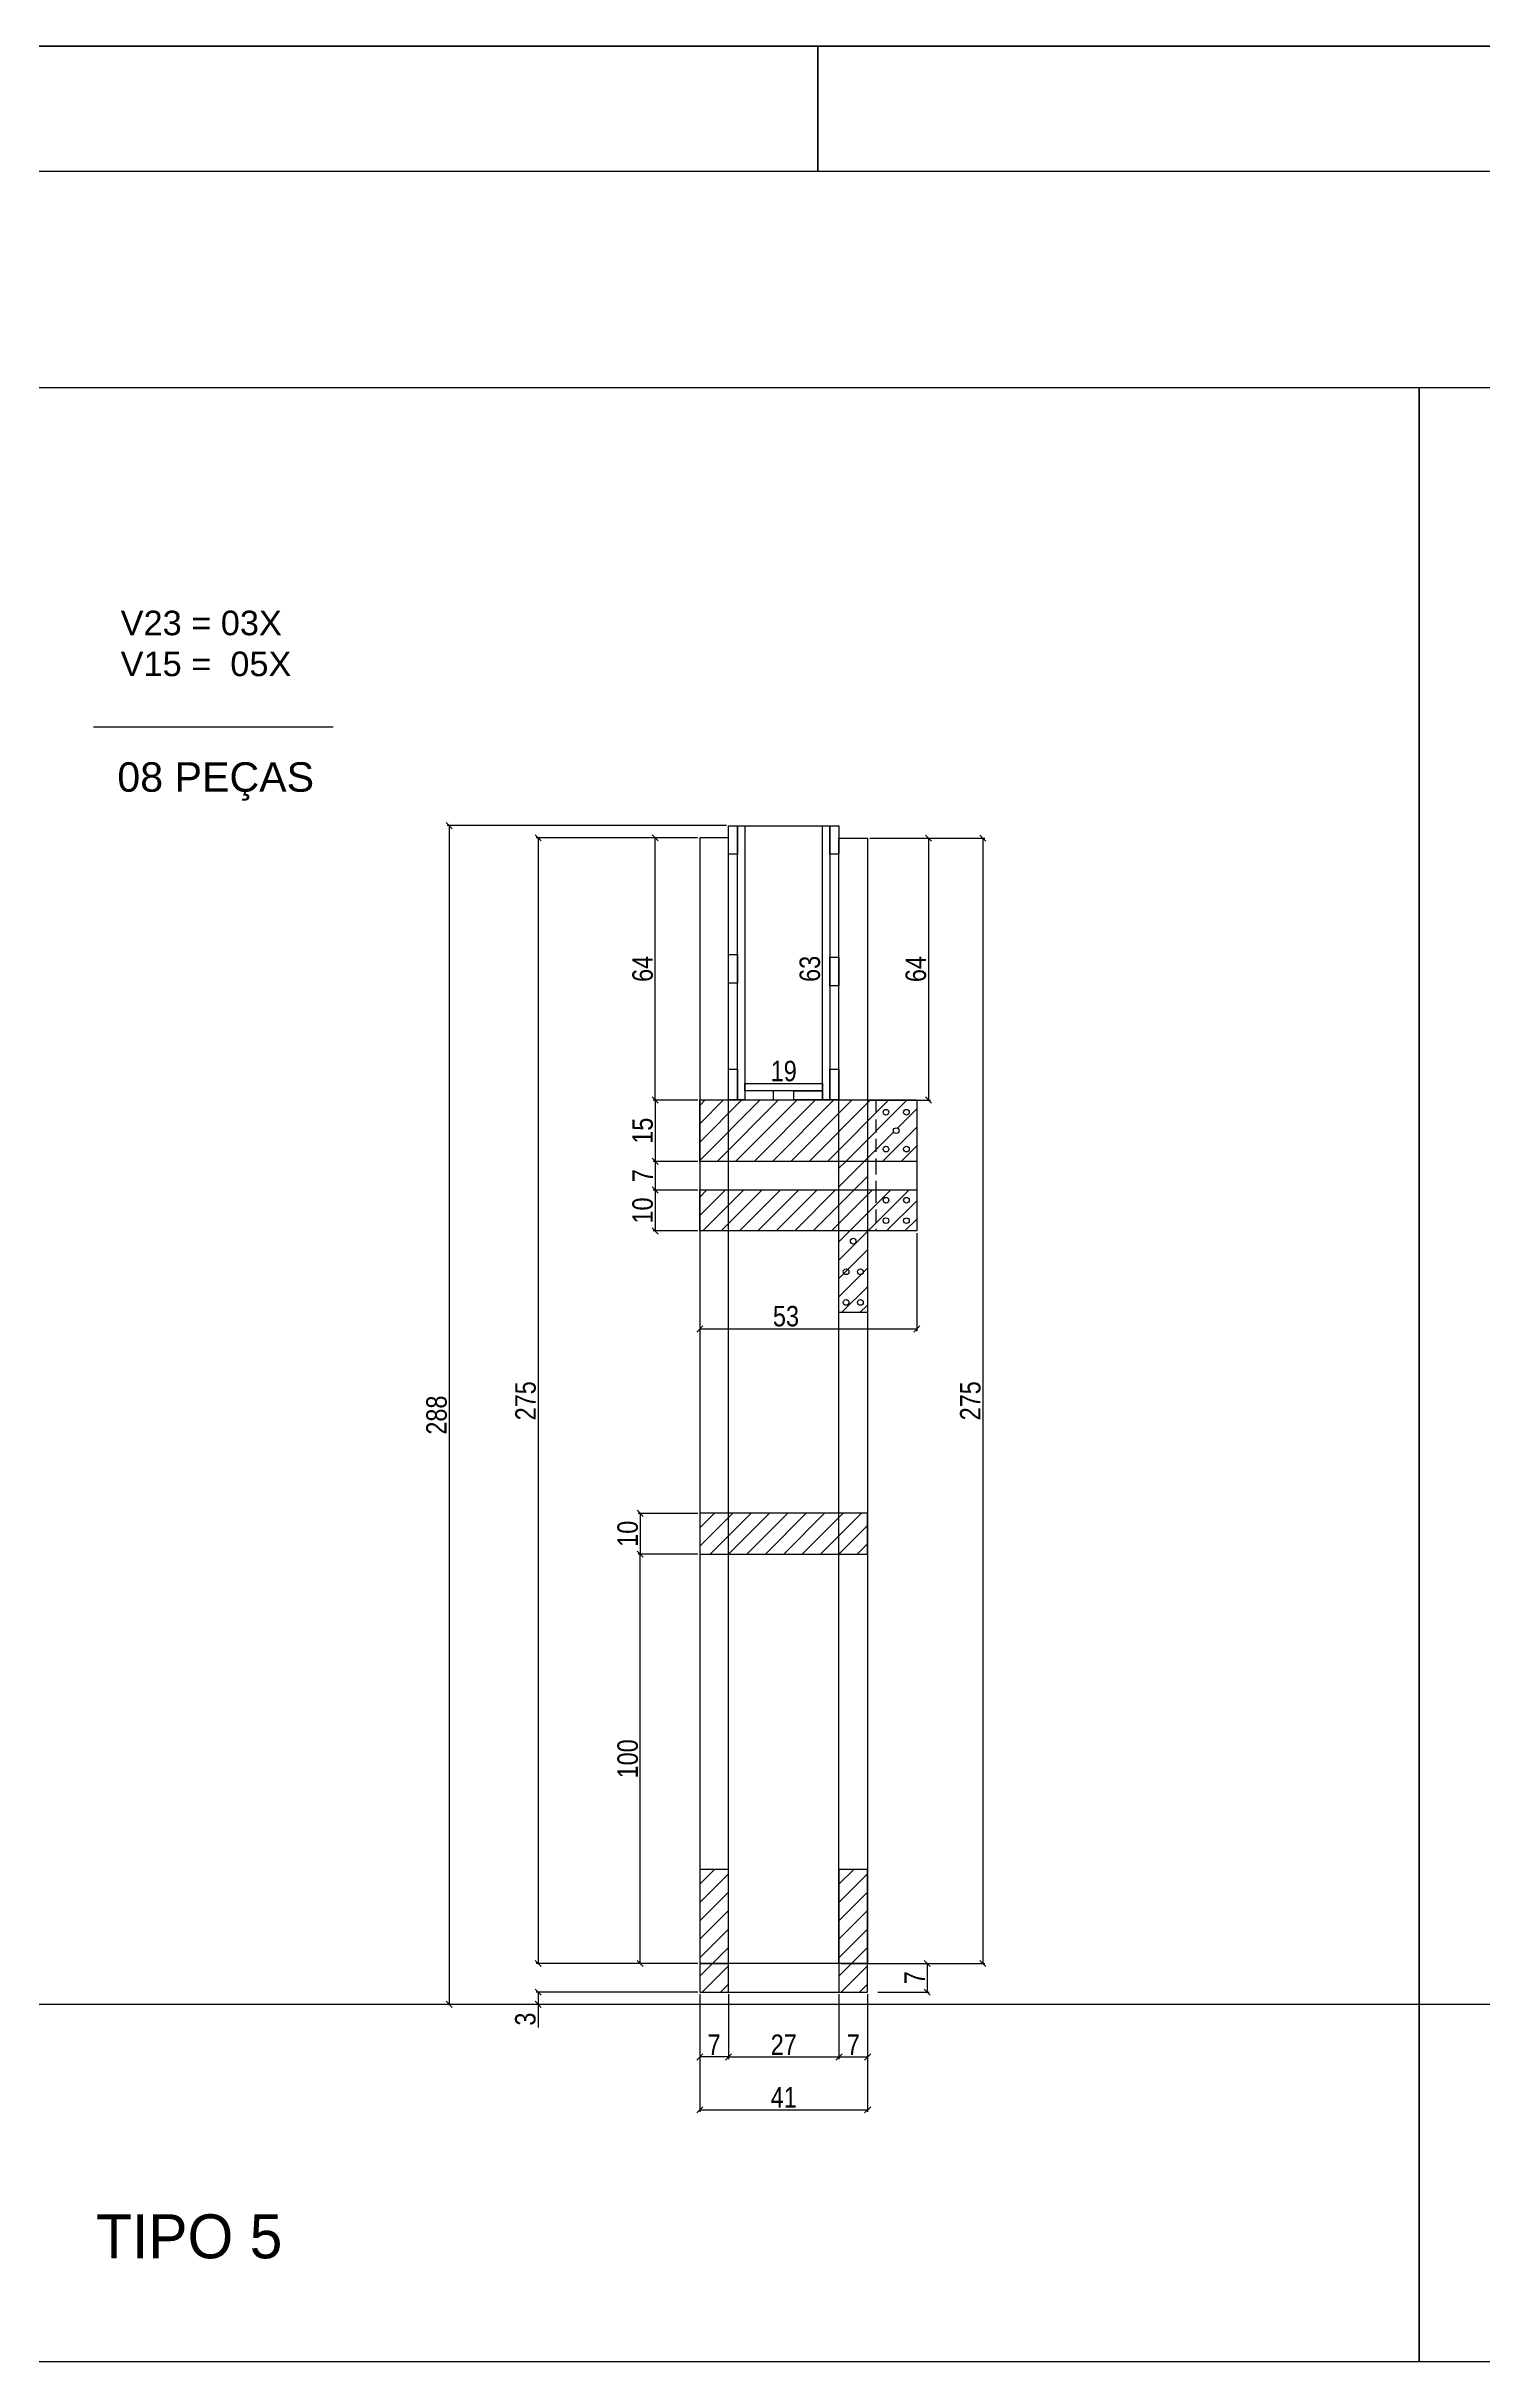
# Model space of a CAD drawing. Extents: x 23583 to 161354, y 153625 to 213918.
# Drawn here: x 33586 to 34288, y 212787 to 213918 of the extents above; entities that cross this region are included whole.
import ezdxf

# ---------------------------------------------------------------- set-up
doc = ezdxf.new("R2010")
doc.units = 0
doc.header["$PDMODE"] = 34
doc.header["$PDSIZE"] = 5
doc.linetypes.add('DASHED2', pattern=[9.525, 6.35, -3.175])
doc.layers.get('0').update_dxf_attribs({"linetype": 'CONTINUOUS'})
doc.layers.get('DEFPOINTS').update_dxf_attribs({"linetype": 'CONTINUOUS'})
for name, color, linetype in [('COTA', 241, 'CONTINUOUS'), ('detalhes', 4, 'CONTINUOUS'), ('HACHURA', 8, 'CONTINUOUS'), ('TIRAS REESCORAMENTO', 252, 'CONTINUOUS'), ('VIGAS', 3, 'CONTINUOUS')]:
    doc.layers.add(name, color=color, linetype=linetype)
doc.layers.add('FOLHA', color=255, linetype='CONTINUOUS', lineweight=40)
doc.styles.add('COTA TECNICA 2X', font='techl___.ttf', dxfattribs={"height": 10})
doc.styles.add('R80-50', font='arial.ttf', dxfattribs={"height": 10})
doc.styles.add('ROMAS860', font='ROMAS860.SHX', dxfattribs={"height": 8.5})
doc.dimstyles.new('SECAO', dxfattribs={"dimscale": 0.333333, "dimtxt": 5, "dimasz": 9, "dimexe": 3, "dimexo": 3, "dimgap": 3, "dimtad": 1, "dimdec": 1, "dimlfac": 0.5, "dimzin": 12, "dimdsep": 46, "dimtxsty": 'COTA TECNICA 2X', "dimblk1": 'OBLIQUE', "dimblk2": 'OBLIQUE', "dimsah": 1, "dimcen": 0.9, "dimclrd": 4, "dimclre": 4, "dimclrt": 240, "dimadec": 1, "dimazin": 3, "dimtfac": 1, "dimtdec": 1, "dimtmove": 0, "dimatfit": 3, "dimfxl": 1, "dimtolj": 1, "dimtzin": 12, "dimarcsym": 0})
pattern_1 = [(45, (10313.123, 15079.911), (-4.49012806, 4.49012806), [])]

# ---------------------------------------------------------------- blocks, each defined once
blk = doc.blocks.new('_Oblique')
at = {"color": 0, "linetype": 'ByBlock', "lineweight": -2}
blk.add_line((-0.5, -0.5), (0.5, 0.5), dxfattribs=at)
blk = doc.blocks.new('*D2902')
at = {"layer": 'DEFPOINTS', "color": 0, "transparency": 16777216}
for p in [(33905, 213531.3), (33826, 212981.2), (33905, 212981.2)]:
    blk.add_point(p, dxfattribs=at)
at = {"layer": 'detalhes', "color": 4, "lineweight": -2, "transparency": 16777216}
for p, q in [((33904, 213531.3), (33825, 213531.3)), ((33826, 213531.3), (33826, 212981.2)), ((33904, 212981.2), (33825, 212981.2))]:
    blk.add_line(p, q, dxfattribs=at)
at = {"layer": 'detalhes', "color": 4, "lineweight": -2, "transparency": 16777216, "xscale": 3, "yscale": 3, "zscale": 3}
for p, rotation in [((33826, 213531.3), 90), ((33826, 212981.2), 270)]:
    blk.add_blockref('_Oblique', p, dxfattribs=dict(at, rotation=rotation))
at = {"layer": 'detalhes', "color": 240, "transparency": 16777216, "insert": (33819.9, 213256.2), "char_height": 10, "attachment_point": 5, "rotation": 90, "style": 'COTA TECNICA 2X'}
blk.add_mtext('\\A1;275', dxfattribs=at)
blk = doc.blocks.new('*D2903')
at = {"layer": 'DEFPOINTS', "color": 0, "transparency": 16777216}
for p in [(33905, 212967.2), (33987, 212967.2), (33987, 212909.7)]:
    blk.add_point(p, dxfattribs=at)
at = {"layer": 'detalhes', "color": 4, "lineweight": -2, "transparency": 16777216}
for p, q in [((33905, 212966.2), (33905, 212908.7)), ((33987, 212966.2), (33987, 212908.7)), ((33905, 212909.7), (33987, 212909.7))]:
    blk.add_line(p, q, dxfattribs=at)
at = {"layer": 'detalhes', "color": 4, "lineweight": -2, "transparency": 16777216, "xscale": 3, "yscale": 3, "zscale": 3, "rotation": 180}
blk.add_blockref('_Oblique', (33905, 212909.7), dxfattribs=at)
at = {"layer": 'detalhes', "color": 4, "lineweight": -2, "transparency": 16777216, "xscale": 3, "yscale": 3, "zscale": 3}
blk.add_blockref('_Oblique', (33987, 212909.7), dxfattribs=at)
at = {"layer": 'detalhes', "color": 240, "transparency": 16777216, "insert": (33946, 212915.8), "char_height": 10, "attachment_point": 5, "style": 'COTA TECNICA 2X'}
blk.add_mtext('\\A1;41', dxfattribs=at)
blk = doc.blocks.new('*D2904')
at = {"layer": 'DEFPOINTS', "color": 0, "transparency": 16777216}
for p in [(33919, 212967.2), (33973, 212967.2), (33973, 212935.5)]:
    blk.add_point(p, dxfattribs=at)
at = {"layer": 'detalhes', "color": 4, "lineweight": -2, "transparency": 16777216}
for p, q in [((33919, 212966.2), (33919, 212934.5)), ((33973, 212966.2), (33973, 212934.5)), ((33919, 212935.5), (33973, 212935.5))]:
    blk.add_line(p, q, dxfattribs=at)
at = {"layer": 'detalhes', "color": 4, "lineweight": -2, "transparency": 16777216, "xscale": 3, "yscale": 3, "zscale": 3, "rotation": 180}
blk.add_blockref('_Oblique', (33919, 212935.5), dxfattribs=at)
at = {"layer": 'detalhes', "color": 4, "lineweight": -2, "transparency": 16777216, "xscale": 3, "yscale": 3, "zscale": 3}
blk.add_blockref('_Oblique', (33973, 212935.5), dxfattribs=at)
at = {"layer": 'detalhes', "color": 240, "transparency": 16777216, "insert": (33946, 212941.5), "char_height": 10, "attachment_point": 5, "style": 'COTA TECNICA 2X'}
blk.add_mtext('\\A1;27', dxfattribs=at)
blk = doc.blocks.new('*D2905')
at = {"layer": 'DEFPOINTS', "color": 0, "transparency": 16777216}
for p in [(33973, 212935.5), (33987, 212935.5), (33987, 212935.5)]:
    blk.add_point(p, dxfattribs=at)
at = {"layer": 'detalhes', "color": 4, "lineweight": -2, "transparency": 16777216}
blk.add_line((33973, 212935.5), (33987, 212935.5), dxfattribs=at)
at = {"layer": 'detalhes', "color": 4, "lineweight": -2, "transparency": 16777216, "xscale": 3, "yscale": 3, "zscale": 3, "rotation": 180}
blk.add_blockref('_Oblique', (33973, 212935.5), dxfattribs=at)
at = {"layer": 'detalhes', "color": 4, "lineweight": -2, "transparency": 16777216, "xscale": 3, "yscale": 3, "zscale": 3}
blk.add_blockref('_Oblique', (33987, 212935.5), dxfattribs=at)
at = {"layer": 'detalhes', "color": 240, "transparency": 16777216, "insert": (33980, 212941.5), "char_height": 10, "attachment_point": 5, "style": 'COTA TECNICA 2X'}
blk.add_mtext('\\A1;7', dxfattribs=at)
blk = doc.blocks.new('*D2906')
at = {"layer": 'DEFPOINTS', "color": 0, "transparency": 16777216}
for p in [(33905, 212935.5), (33905, 212935.5), (33919, 212935.5)]:
    blk.add_point(p, dxfattribs=at)
at = {"layer": 'detalhes', "color": 4, "lineweight": -2, "transparency": 16777216}
blk.add_line((33919, 212935.5), (33905, 212935.5), dxfattribs=at)
at = {"layer": 'detalhes', "color": 4, "lineweight": -2, "transparency": 16777216, "xscale": 3, "yscale": 3, "zscale": 3, "rotation": 180}
blk.add_blockref('_Oblique', (33905, 212935.5), dxfattribs=at)
at = {"layer": 'detalhes', "color": 4, "lineweight": -2, "transparency": 16777216, "xscale": 3, "yscale": 3, "zscale": 3}
blk.add_blockref('_Oblique', (33919, 212935.5), dxfattribs=at)
at = {"layer": 'detalhes', "color": 240, "transparency": 16777216, "insert": (33912, 212941.5), "char_height": 10, "attachment_point": 5, "style": 'COTA TECNICA 2X'}
blk.add_mtext('\\A1;7', dxfattribs=at)
blk = doc.blocks.new('*D2907')
at = {"layer": 'DEFPOINTS', "color": 0, "transparency": 16777216}
for p in [(33905, 213201.2), (33875.9, 213181.2), (33905, 213181.2)]:
    blk.add_point(p, dxfattribs=at)
at = {"layer": 'detalhes', "color": 4, "lineweight": -2, "transparency": 16777216}
for p, q in [((33904, 213201.2), (33874.9, 213201.2)), ((33875.9, 213201.2), (33875.9, 213181.2)), ((33904, 213181.2), (33874.9, 213181.2))]:
    blk.add_line(p, q, dxfattribs=at)
at = {"layer": 'detalhes', "color": 4, "lineweight": -2, "transparency": 16777216, "xscale": 3, "yscale": 3, "zscale": 3}
for p, rotation in [((33875.9, 213201.2), 90), ((33875.9, 213181.2), 270)]:
    blk.add_blockref('_Oblique', p, dxfattribs=dict(at, rotation=rotation))
at = {"layer": 'detalhes', "color": 240, "transparency": 16777216, "insert": (33869.8, 213191.2), "char_height": 10, "attachment_point": 5, "rotation": 90, "style": 'COTA TECNICA 2X'}
blk.add_mtext('\\A1;10', dxfattribs=at)
blk = doc.blocks.new('*D2908')
at = {"layer": 'DEFPOINTS', "color": 0, "transparency": 16777216}
for p in [(33883.2, 213531.3), (33905, 213531.3), (33905, 213403.2)]:
    blk.add_point(p, dxfattribs=at)
at = {"layer": 'detalhes', "color": 4, "lineweight": -2, "transparency": 16777216}
for p, q in [((33904, 213531.3), (33882.2, 213531.3)), ((33883.2, 213403.2), (33883.2, 213531.3)), ((33904, 213403.2), (33882.2, 213403.2))]:
    blk.add_line(p, q, dxfattribs=at)
at = {"layer": 'detalhes', "color": 4, "lineweight": -2, "transparency": 16777216, "xscale": 3, "yscale": 3, "zscale": 3}
for p, rotation in [((33883.2, 213531.3), 90), ((33883.2, 213403.2), 270)]:
    blk.add_blockref('_Oblique', p, dxfattribs=dict(at, rotation=rotation))
at = {"layer": 'detalhes', "color": 240, "transparency": 16777216, "insert": (33877.1, 213467.3), "char_height": 10, "attachment_point": 5, "rotation": 90, "style": 'COTA TECNICA 2X'}
blk.add_mtext('\\A1;64', dxfattribs=at)
blk = doc.blocks.new('*D2909')
at = {"layer": 'DEFPOINTS', "color": 0, "transparency": 16777216}
for p in [(33987, 213531.2), (33987, 213403.2), (34016.7, 213403.2)]:
    blk.add_point(p, dxfattribs=at)
at = {"layer": 'detalhes', "color": 4, "lineweight": -2, "transparency": 16777216}
for p, q in [((33988, 213531.2), (34017.7, 213531.2)), ((34016.7, 213531.2), (34016.7, 213403.2)), ((33988, 213403.2), (34017.7, 213403.2))]:
    blk.add_line(p, q, dxfattribs=at)
at = {"layer": 'detalhes', "color": 4, "lineweight": -2, "transparency": 16777216, "xscale": 3, "yscale": 3, "zscale": 3}
for p, rotation in [((34016.7, 213531.2), 90), ((34016.7, 213403.2), 270)]:
    blk.add_blockref('_Oblique', p, dxfattribs=dict(at, rotation=rotation))
at = {"layer": 'detalhes', "color": 240, "transparency": 16777216, "insert": (34010.6, 213467.2), "char_height": 10, "attachment_point": 5, "rotation": 90, "style": 'COTA TECNICA 2X'}
blk.add_mtext('\\A1;64', dxfattribs=at)
blk = doc.blocks.new('*D2910')
at = {"layer": 'DEFPOINTS', "color": 0, "transparency": 16777216}
for p in [(33919, 213537.3), (33782.5, 212961.2), (33905, 212961.2)]:
    blk.add_point(p, dxfattribs=at)
at = {"layer": 'detalhes', "color": 4, "lineweight": -2, "transparency": 16777216}
for p, q in [((33918, 213537.3), (33781.5, 213537.3)), ((33782.5, 213537.3), (33782.5, 212961.2)), ((33904, 212961.2), (33781.5, 212961.2))]:
    blk.add_line(p, q, dxfattribs=at)
at = {"layer": 'detalhes', "color": 4, "lineweight": -2, "transparency": 16777216, "xscale": 3, "yscale": 3, "zscale": 3}
for p, rotation in [((33782.5, 213537.3), 90), ((33782.5, 212961.2), 270)]:
    blk.add_blockref('_Oblique', p, dxfattribs=dict(at, rotation=rotation))
at = {"layer": 'detalhes', "color": 240, "transparency": 16777216, "insert": (33776.4, 213249.2), "char_height": 10, "attachment_point": 5, "rotation": 90, "style": 'COTA TECNICA 2X'}
blk.add_mtext('\\A1;288', dxfattribs=at)
blk = doc.blocks.new('*D2911')
at = {"layer": 'DEFPOINTS', "color": 0, "transparency": 16777216}
for p in [(33826, 212961.2), (33905, 212967.2), (33905, 212961.2)]:
    blk.add_point(p, dxfattribs=at)
at = {"layer": 'detalhes', "color": 4, "lineweight": -2, "transparency": 16777216}
for p, q in [((33904, 212967.2), (33825, 212967.2)), ((33904, 212961.2), (33825, 212961.2)), ((33826, 212967.2), (33826, 212961.2)), ((33826, 212961.2), (33826, 212949.9))]:
    blk.add_line(p, q, dxfattribs=at)
at = {"layer": 'detalhes', "color": 4, "lineweight": -2, "transparency": 16777216, "xscale": 3, "yscale": 3, "zscale": 3}
for p, rotation in [((33826, 212967.2), 90), ((33826, 212961.2), 270)]:
    blk.add_blockref('_Oblique', p, dxfattribs=dict(at, rotation=rotation))
at = {"layer": 'detalhes', "color": 240, "transparency": 16777216, "insert": (33819.8, 212954), "char_height": 10, "attachment_point": 5, "rotation": 90, "style": 'COTA TECNICA 2X'}
blk.add_mtext('\\A1;3', dxfattribs=at)
blk = doc.blocks.new('*D2912')
at = {"layer": 'DEFPOINTS', "color": 0, "transparency": 16777216}
for p in [(33942, 213537.3), (33965, 213537.3), (33942, 213411.2)]:
    blk.add_point(p, dxfattribs=at)
at = {"layer": 'detalhes', "color": 240, "transparency": 16777216, "insert": (33958.8, 213467.3), "char_height": 10, "attachment_point": 5, "rotation": 90, "style": 'COTA TECNICA 2X'}
blk.add_mtext('\\A1;63', dxfattribs=at)
blk = doc.blocks.new('*D2913')
at = {"layer": 'DEFPOINTS', "color": 0, "transparency": 16777216}
for p in [(33927, 213411.2), (33965, 213411.2), (33965, 213411.2)]:
    blk.add_point(p, dxfattribs=at)
at = {"layer": 'detalhes', "color": 240, "transparency": 16777216, "insert": (33946, 213417.3), "char_height": 10, "attachment_point": 5, "style": 'COTA TECNICA 2X'}
blk.add_mtext('\\A1;19', dxfattribs=at)
blk = doc.blocks.new('*D2914')
at = {"layer": 'DEFPOINTS', "color": 0, "transparency": 16777216}
for p in [(33875.9, 213181.2), (33905, 213181.2), (33904, 212981.2)]:
    blk.add_point(p, dxfattribs=at)
at = {"layer": 'detalhes', "color": 4, "lineweight": -2, "transparency": 16777216}
for p, q in [((33904, 213181.2), (33874.9, 213181.2)), ((33875.9, 212981.2), (33875.9, 213181.2)), ((33903, 212981.2), (33874.9, 212981.2))]:
    blk.add_line(p, q, dxfattribs=at)
at = {"layer": 'detalhes', "color": 4, "lineweight": -2, "transparency": 16777216, "xscale": 3, "yscale": 3, "zscale": 3}
for p, rotation in [((33875.9, 213181.2), 90), ((33875.9, 212981.2), 270)]:
    blk.add_blockref('_Oblique', p, dxfattribs=dict(at, rotation=rotation))
at = {"layer": 'detalhes', "color": 240, "transparency": 16777216, "insert": (33869.8, 213081.2), "char_height": 10, "attachment_point": 5, "rotation": 90, "style": 'COTA TECNICA 2X'}
blk.add_mtext('\\A1;100', dxfattribs=at)
blk = doc.blocks.new('*D2915')
at = {"layer": 'DEFPOINTS', "color": 0, "transparency": 16777216}
for p in [(33905, 213363.2), (34011, 213339.2), (34011, 213291.3)]:
    blk.add_point(p, dxfattribs=at)
at = {"layer": 'detalhes', "color": 4, "lineweight": -2, "transparency": 16777216}
for p, q in [((33905, 213362.2), (33905, 213290.3)), ((34011, 213338.2), (34011, 213290.3)), ((33905, 213291.3), (34011, 213291.3))]:
    blk.add_line(p, q, dxfattribs=at)
at = {"layer": 'detalhes', "color": 4, "lineweight": -2, "transparency": 16777216, "xscale": 3, "yscale": 3, "zscale": 3, "rotation": 180}
blk.add_blockref('_Oblique', (33905, 213291.3), dxfattribs=at)
at = {"layer": 'detalhes', "color": 4, "lineweight": -2, "transparency": 16777216, "xscale": 3, "yscale": 3, "zscale": 3}
blk.add_blockref('_Oblique', (34011, 213291.3), dxfattribs=at)
at = {"layer": 'detalhes', "color": 240, "transparency": 16777216, "insert": (33947.1, 213297.5), "char_height": 10, "attachment_point": 5, "style": 'COTA TECNICA 2X'}
blk.add_mtext('\\A1;53', dxfattribs=at)
blk = doc.blocks.new('*D2916')
at = {"layer": 'DEFPOINTS', "color": 0, "transparency": 16777216}
for p in [(33988, 213531.2), (33988, 212981.2), (34043.3, 212981.2)]:
    blk.add_point(p, dxfattribs=at)
at = {"layer": 'detalhes', "color": 4, "lineweight": -2, "transparency": 16777216}
for p, q in [((33989, 213531.2), (34044.3, 213531.2)), ((34043.3, 213531.2), (34043.3, 212981.2)), ((33989, 212981.2), (34044.3, 212981.2))]:
    blk.add_line(p, q, dxfattribs=at)
at = {"layer": 'detalhes', "color": 4, "lineweight": -2, "transparency": 16777216, "xscale": 3, "yscale": 3, "zscale": 3}
for p, rotation in [((34043.3, 213531.2), 90), ((34043.3, 212981.2), 270)]:
    blk.add_blockref('_Oblique', p, dxfattribs=dict(at, rotation=rotation))
at = {"layer": 'detalhes', "color": 240, "transparency": 16777216, "insert": (34037.2, 213256.2), "char_height": 10, "attachment_point": 5, "rotation": 90, "style": 'COTA TECNICA 2X'}
blk.add_mtext('\\A1;275', dxfattribs=at)
blk = doc.blocks.new('*D2917')
at = {"layer": 'DEFPOINTS', "color": 0, "transparency": 16777216}
for p in [(33973, 212981.2), (33991, 212967.2), (34016.1, 212967.2)]:
    blk.add_point(p, dxfattribs=at)
at = {"layer": 'detalhes', "color": 4, "lineweight": -2, "transparency": 16777216}
for p, q in [((33974, 212981.2), (34017.1, 212981.2)), ((34016.1, 212981.2), (34016.1, 212967.2)), ((33992, 212967.2), (34017.1, 212967.2))]:
    blk.add_line(p, q, dxfattribs=at)
at = {"layer": 'detalhes', "color": 4, "lineweight": -2, "transparency": 16777216, "xscale": 3, "yscale": 3, "zscale": 3}
for p, rotation in [((34016.1, 212981.2), 90), ((34016.1, 212967.2), 270)]:
    blk.add_blockref('_Oblique', p, dxfattribs=dict(at, rotation=rotation))
at = {"layer": 'detalhes', "color": 240, "transparency": 16777216, "insert": (34010, 212974.2), "char_height": 10, "attachment_point": 5, "rotation": 90, "style": 'COTA TECNICA 2X'}
blk.add_mtext('\\A1;7', dxfattribs=at)
blk = doc.blocks.new('*D2918')
at = {"layer": 'DEFPOINTS', "color": 0, "transparency": 16777216}
for p in [(33905, 213403.2), (33883.2, 213373.2), (33905, 213373.2)]:
    blk.add_point(p, dxfattribs=at)
at = {"layer": 'detalhes', "color": 4, "lineweight": -2, "transparency": 16777216}
for p, q in [((33904, 213403.2), (33882.2, 213403.2)), ((33883.2, 213403.2), (33883.2, 213373.2)), ((33904, 213373.2), (33882.2, 213373.2))]:
    blk.add_line(p, q, dxfattribs=at)
at = {"layer": 'detalhes', "color": 4, "lineweight": -2, "transparency": 16777216, "xscale": 3, "yscale": 3, "zscale": 3}
for p, rotation in [((33883.2, 213403.2), 90), ((33883.2, 213373.2), 270)]:
    blk.add_blockref('_Oblique', p, dxfattribs=dict(at, rotation=rotation))
at = {"layer": 'detalhes', "color": 240, "transparency": 16777216, "insert": (33877.1, 213388.2), "char_height": 10, "attachment_point": 5, "rotation": 90, "style": 'COTA TECNICA 2X'}
blk.add_mtext('\\A1;15', dxfattribs=at)
blk = doc.blocks.new('*D2919')
at = {"layer": 'DEFPOINTS', "color": 0, "transparency": 16777216}
for p in [(33905, 213359.2), (33883.2, 213339.2), (33905, 213339.2)]:
    blk.add_point(p, dxfattribs=at)
at = {"layer": 'detalhes', "color": 4, "lineweight": -2, "transparency": 16777216}
for p, q in [((33904, 213359.2), (33882.2, 213359.2)), ((33883.2, 213359.2), (33883.2, 213339.2)), ((33904, 213339.2), (33882.2, 213339.2))]:
    blk.add_line(p, q, dxfattribs=at)
at = {"layer": 'detalhes', "color": 4, "lineweight": -2, "transparency": 16777216, "xscale": 3, "yscale": 3, "zscale": 3}
for p, rotation in [((33883.2, 213359.2), 90), ((33883.2, 213339.2), 270)]:
    blk.add_blockref('_Oblique', p, dxfattribs=dict(at, rotation=rotation))
at = {"layer": 'detalhes', "color": 240, "transparency": 16777216, "insert": (33877.1, 213349.2), "char_height": 10, "attachment_point": 5, "rotation": 90, "style": 'COTA TECNICA 2X'}
blk.add_mtext('\\A1;10', dxfattribs=at)
blk = doc.blocks.new('*D2920')
at = {"layer": 'DEFPOINTS', "color": 0, "transparency": 16777216}
for p in [(33905, 213373.2), (33883.2, 213359.2), (33905, 213359.2)]:
    blk.add_point(p, dxfattribs=at)
at = {"layer": 'detalhes', "color": 4, "lineweight": -2, "transparency": 16777216}
for p, q in [((33904, 213373.2), (33882.2, 213373.2)), ((33883.2, 213373.2), (33883.2, 213359.2)), ((33904, 213359.2), (33882.2, 213359.2))]:
    blk.add_line(p, q, dxfattribs=at)
at = {"layer": 'detalhes', "color": 4, "lineweight": -2, "transparency": 16777216, "xscale": 3, "yscale": 3, "zscale": 3}
for p, rotation in [((33883.2, 213373.2), 90), ((33883.2, 213359.2), 270)]:
    blk.add_blockref('_Oblique', p, dxfattribs=dict(at, rotation=rotation))
at = {"layer": 'detalhes', "color": 240, "transparency": 16777216, "insert": (33877.1, 213366.2), "char_height": 10, "attachment_point": 5, "rotation": 90, "style": 'COTA TECNICA 2X'}
blk.add_mtext('\\A1;7', dxfattribs=at)

msp = doc.modelspace()

# ---------------------------------------------------------------- hatches: boundary and pattern name
at = {"layer": 'COTA'}
h = msp.add_hatch(dxfattribs=at)
h.set_pattern_fill('ANSI31', color=256, scale=2, style=0)
h.set_pattern_definition(pattern_1)
h.paths.add_polyline_path([(34010.97, 213403.23), (33904.97, 213403.23), (33904.97, 213373.23), (34010.97, 213373.23)])
edge = h.paths.add_edge_path(flags=16)
edge.add_arc((33995.97, 213379.23), 1.4, 0, 360)
edge = h.paths.add_edge_path(flags=16)
edge.add_arc((34000.97, 213388.23), 1.4, 0, 360)
edge = h.paths.add_edge_path(flags=16)
edge.add_arc((33995.97, 213397.23), 1.4, 0, 360)
edge = h.paths.add_edge_path(flags=16)
edge.add_arc((34005.97, 213379.23), 1.4, 0, 360)
edge = h.paths.add_edge_path(flags=16)
edge.add_arc((34005.97, 213397.23), 1.4, 0, 360)
h = msp.add_hatch(dxfattribs=at)
h.set_pattern_fill('ANSI31', color=256, scale=2, style=0)
h.set_pattern_definition(pattern_1)
h.paths.add_polyline_path([(33972.97, 213373.23), (33972.97, 213359.23), (33986.97, 213359.23), (33986.97, 213373.23)])
h = msp.add_hatch(dxfattribs=at)
h.set_pattern_fill('ANSI31', color=256, scale=2, style=0)
h.set_pattern_definition(pattern_1)
h.paths.add_polyline_path([(34010.97, 213359.23), (33904.97, 213359.23), (33904.97, 213339.23), (34010.97, 213339.23)])
edge = h.paths.add_edge_path(flags=16)
edge.add_arc((33995.97, 213354.23), 1.4, 0, 360)
edge = h.paths.add_edge_path(flags=16)
edge.add_arc((33995.97, 213344.23), 1.4, 0, 360)
edge = h.paths.add_edge_path(flags=16)
edge.add_arc((34005.97, 213354.23), 1.4, 0, 360)
edge = h.paths.add_edge_path(flags=16)
edge.add_arc((34005.97, 213344.23), 1.4, 0, 360)
h = msp.add_hatch(dxfattribs=at)
h.set_pattern_fill('ANSI31', color=256, scale=2, style=0)
h.set_pattern_definition(pattern_1)
h.paths.add_polyline_path([(33972.97, 213299.29), (33986.97, 213299.29), (33986.97, 213339.23), (33972.97, 213339.23)])
h = msp.add_hatch(dxfattribs=at)
h.set_pattern_fill('ANSI31', color=256, scale=2, style=0)
h.set_pattern_definition(pattern_1)
h.paths.add_polyline_path([(33986.97, 213201.21), (33904.97, 213201.21), (33904.97, 213181.21), (33986.97, 213181.21)])
h = msp.add_hatch(dxfattribs=at)
h.set_pattern_fill('ANSI31', color=256, scale=2, style=0)
h.set_pattern_definition([(45, (14060.756, 207158.0003), (-4.490128, 4.490128), [])])
h.paths.add_polyline_path([(33904.97, 212967.19), (33918.97, 212967.19), (33918.97, 213027.19), (33904.97, 213027.19)])
h = msp.add_hatch(dxfattribs=at)
h.set_pattern_fill('ANSI31', color=256, scale=2, style=0)
h.set_pattern_definition([(45, (14128.756, 207158.0003), (-4.490128, 4.490128), [])])
h.paths.add_polyline_path([(33972.97, 212967.19), (33986.97, 212967.19), (33986.97, 213027.19), (33972.97, 213027.19)])

# ---------------------------------------------------------------- linework, layer by layer
at = {"color": 30}
msp.add_line((29670.84, 213857.22), (35029.57, 213857.22), dxfattribs=at)
at = {"linetype": 'Continuous'}
msp.add_line((34010.97, 213373.23), (34010.97, 213359.23), dxfattribs=at)
msp.add_line((33986.97, 213299.29), (33972.97, 213299.29))
for points in [[(33904.97, 212981.19), (33918.97, 212981.19), (33918.97, 213531.28), (33904.97, 213531.28)], [(33986.97, 212981.19), (33972.97, 212981.19), (33972.97, 213531.16), (33986.97, 213531.16)], [(34010.97, 213373.23), (33904.97, 213373.23), (33904.97, 213403.23), (34010.97, 213403.23)], [(34010.97, 213339.23), (33904.97, 213339.23), (33904.97, 213359.23), (34010.97, 213359.23)], [(33904.97, 212967.19), (33918.97, 212967.19), (33918.97, 213027.19), (33904.97, 213027.19)], [(33972.97, 212967.19), (33986.97, 212967.19), (33986.97, 213027.19), (33972.97, 213027.19)]]:
    msp.add_lwpolyline(points, close=True, dxfattribs=at)
for points in [[(33904.97, 213181.21), (33986.97, 213181.21), (33986.97, 213201.21), (33904.97, 213201.21), (33904.97, 213181.21)], [(33926.97, 212967.19), (33986.97, 212967.19), (33986.97, 212981.19), (33904.97, 212981.19), (33904.97, 212967.19), (33926.97, 212967.19)]]:
    msp.add_lwpolyline(points, dxfattribs=at)
for centre in [(33995.97, 213397.23), (34005.97, 213397.23), (34000.97, 213388.23), (33995.97, 213379.23), (34005.97, 213379.23), (33995.97, 213354.23), (34005.97, 213354.23), (33995.97, 213344.23), (34005.97, 213344.23), (33979.97, 213334.23), (33976.47, 213319.26), (33983.47, 213319.26), (33976.47, 213304.29), (33983.47, 213304.29)]:
    msp.add_circle(centre, 1.4)
at = {"layer": 'COTA', "linetype": 'DASHED2'}
for p, q in [((33990.97, 213403.23), (33990.97, 213373.23)), ((33990.97, 213373.23), (33990.97, 213359.23)), ((33990.97, 213359.23), (33990.97, 213339.23))]:
    msp.add_line(p, q, dxfattribs=at)
at = {"layer": 'FOLHA'}
for p, q in [((29518.43, 213918.18), (35090.53, 213918.18)), ((33962.7, 213918.18), (33962.7, 213857.22))]:
    msp.add_line(p, q, dxfattribs=at)
at = {"layer": 'HACHURA', "color": 7}
msp.add_line((33608.71, 213585.56), (33725.87, 213585.56), dxfattribs=at)
at = {"layer": 'TIRAS REESCORAMENTO', "linetype": 'ByBlock'}
for p, q in [((33926.97, 213537.28), (33964.97, 213537.28)), ((34975.73, 212961.19), (29767.28, 212961.19))]:
    msp.add_line(p, q, dxfattribs=at)
for points in [[(33918.97, 213537.28), (33923.37, 213537.28), (33923.37, 213523.28), (33918.97, 213523.28)], [(33968.57, 213537.28), (33972.97, 213537.28), (33972.97, 213523.28), (33968.57, 213523.28)], [(33918.97, 213474.25), (33923.37, 213474.25), (33923.37, 213460.25), (33918.97, 213460.25)], [(33968.57, 213472.99), (33972.97, 213472.99), (33972.97, 213458.99), (33968.57, 213458.99)], [(33918.97, 213418.23), (33923.37, 213418.23), (33923.37, 213403.23), (33918.97, 213403.23)], [(33964.97, 213407.63), (33926.97, 213407.63), (33926.97, 213411.23), (33964.97, 213411.23)], [(33968.57, 213418.23), (33972.97, 213418.23), (33972.97, 213403.23), (33968.57, 213403.23)], [(33940.94, 213403.23), (33940.94, 213407.63), (33926.97, 213407.63), (33926.97, 213403.23)], [(33951.01, 213403.23), (33951.01, 213407.63), (33964.97, 213407.63), (33964.97, 213403.23)]]:
    msp.add_lwpolyline(points, close=True, dxfattribs=at)
for points in [[(33926.97, 213403.23), (33923.37, 213403.23), (33923.37, 213537.28), (33926.97, 213537.28), (33926.97, 213403.23)], [(33968.57, 213403.23), (33964.97, 213403.23), (33964.97, 213537.28), (33968.57, 213537.28), (33968.57, 213403.23)]]:
    msp.add_lwpolyline(points, dxfattribs=at)
at = {"layer": 'VIGAS'}
for points in [[(34256.53, 212786.58), (33562.68, 212786.58), (33562.68, 213751.37), (34256.53, 213751.37)], [(34975.73, 212786.58), (34256.53, 212786.58), (34256.53, 213751.37), (34975.73, 213751.37)]]:
    msp.add_lwpolyline(points, close=True, dxfattribs=at)

# ---------------------------------------------------------------- texts
at = {"layer": 'COTA', "color": 5, "style": 'ROMAS860'}
msp.add_text('TIPO 5', height=21.505, dxfattribs=at).set_placement((33609.96, 212837.1))
at = {"layer": 'VIGAS', "color": 7, "attachment_point": 1, "style": 'R80-50'}
for s, width, insert, char_height in [('V23 = 03X\\PV15 =  05X', 124.324, (33622.02, 213642.36), 12), ('08 PEÇAS', 162.221, (33620.39, 213568.27), 14.4)]:
    msp.add_mtext_dynamic_manual_height_columns(s, width=width, gutter_width=50, heights=[0], dxfattribs=dict(at, insert=insert, char_height=char_height))

# ---------------------------------------------------------------- dimensions: what is measured, and where the dimension line sits
at = {"layer": 'detalhes', "color": 3}
for base, p1, p2, picture, middle in [((33782.51, 212961.19), (33918.97, 213537.28), (33904.97, 212961.19), '*D2910', (33776.42, 213249.24)), ((33826.01, 212981.19), (33904.97, 213531.28), (33904.97, 212981.19), '*D2902', (33819.91, 213256.24)), ((33883.21, 213531.28), (33904.97, 213403.23), (33904.97, 213531.28), '*D2908', (33877.1, 213467.26)), ((34016.73, 213403.23), (33986.97, 213531.16), (33986.97, 213403.23), '*D2909', (34010.63, 213467.2)), ((34043.27, 212981.19), (33987.97, 213531.16), (33987.97, 212981.19), '*D2916', (34037.16, 213256.18)), ((33883.21, 213373.23), (33904.97, 213403.23), (33904.97, 213373.23), '*D2918', (33877.1, 213388.23)), ((33883.21, 213359.23), (33904.97, 213373.23), (33904.97, 213359.23), '*D2920', (33877.13, 213366.23)), ((33883.21, 213339.23), (33904.97, 213359.23), (33904.97, 213339.23), '*D2919', (33877.1, 213349.23)), ((33875.87, 213181.21), (33904.97, 213201.21), (33904.97, 213181.21), '*D2907', (33869.77, 213191.21)), ((33875.87, 213181.21), (33903.97, 212981.19), (33904.97, 213181.21), '*D2914', (33869.77, 213081.2)), ((34016.12, 212967.19), (33972.97, 212981.19), (33991.03, 212967.19), '*D2917', (34010.05, 212974.19)), ((33826.01, 212961.19), (33904.97, 212967.19), (33904.97, 212961.19), '*D2911', (33819.8, 212954.03))]:
    dim = msp.add_linear_dim(base=base, p1=p1, p2=p2, angle=90, dimstyle='SECAO', dxfattribs=at)
    dim.commit()
    dim.dimension.update_dxf_attribs({"geometry": picture, "text_midpoint": middle})
dim = msp.add_linear_dim(base=(33964.97, 213537.28), p1=(33942.01, 213411.23), p2=(33942.01, 213537.28), angle=90, dimstyle='SECAO', override={"dimse1": 1, "dimse2": 1, "dimsd1": 1, "dimsd2": 1}, dxfattribs=at)
dim.commit()
dim.dimension.update_dxf_attribs({"geometry": '*D2912', "text_midpoint": (33964.97, 213467.33), "dimtype": 160})
dim = msp.add_linear_dim(base=(33964.97, 213411.23), p1=(33926.97, 213411.23), p2=(33964.97, 213411.23), dimstyle='SECAO', override={"dimse1": 1, "dimse2": 1, "dimsd1": 1, "dimsd2": 1}, dxfattribs=at)
dim.commit()
dim.dimension.update_dxf_attribs({"geometry": '*D2913', "text_midpoint": (33945.97, 213411.23), "dimtype": 160})
for base, p1, p2, picture, middle in [((34010.97, 213291.31), (33904.97, 213363.23), (34010.97, 213339.23), '*D2915', (33947.11, 213291.31)), ((33986.97, 212909.73), (33904.97, 212967.19), (33986.97, 212967.19), '*D2903', (33945.97, 212909.73)), ((33972.97, 212935.45), (33918.97, 212967.19), (33972.97, 212967.19), '*D2904', (33945.97, 212935.45)), ((33986.97, 212935.45), (33972.97, 212935.45), (33986.97, 212935.45), '*D2905', (33979.97, 212935.45))]:
    dim = msp.add_linear_dim(base=base, p1=p1, p2=p2, dimstyle='SECAO', dxfattribs=at)
    dim.commit()
    dim.dimension.update_dxf_attribs({"geometry": picture, "text_midpoint": middle, "dimtype": 160})
dim = msp.add_linear_dim(base=(33904.97, 212935.45), p1=(33918.97, 212935.45), p2=(33904.97, 212935.45), dimstyle='SECAO', dxfattribs=at)
dim.commit()
dim.dimension.update_dxf_attribs({"geometry": '*D2906', "text_midpoint": (33911.97, 212941.53)})

doc.saveas('drawing.dxf')
